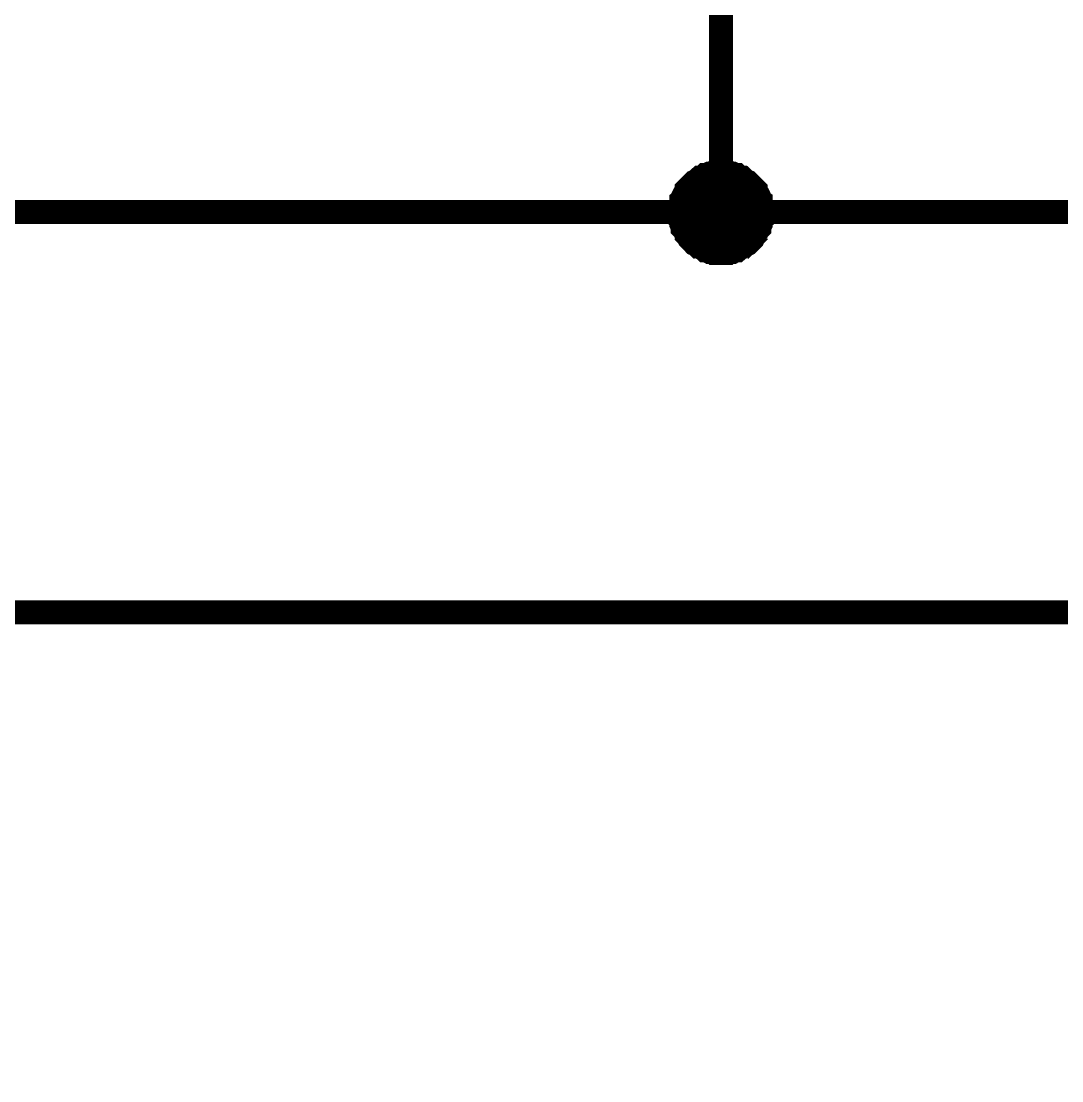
# Model space of a CAD drawing. Header units: millimetres. Extents: x -2024 to 917, y -725 to 13.
# Drawn here: x 380.87 to 393.88, y -167.14 to -153.9 of the extents above; entities that cross this region are included whole.
import ezdxf

# ---------------------------------------------------------------- set-up
doc = ezdxf.new("R2010")
doc.units = ezdxf.units.MM
doc.layers.add('Sheet', color=255, linetype='Continuous')

msp = doc.modelspace()

# ---------------------------------------------------------------- linework, layer by layer
at = {"layer": 'Sheet'}
for points, const_width in [([(389.619, -146.296), (389.619, -156.281), (402.115, -156.281), (402.115, -146.296)], 0.3), ([(389.106, -156.281), (389.106, -156.265), (389.106, -156.231), (389.106, -156.215), (389.123, -156.182), (389.123, -156.165), (389.123, -156.132), (389.139, -156.116), (389.139, -156.099), (389.156, -156.066), (389.173, -156.049), (389.189, -156.033), (389.189, -156), (389.206, -155.983), (389.222, -155.967), (389.239, -155.95), (389.255, -155.933), (389.272, -155.917), (389.288, -155.9), (389.322, -155.884), (389.338, -155.867), (389.355, -155.851), (389.371, -155.851), (389.404, -155.834), (389.421, -155.817), (389.437, -155.817), (389.47, -155.801), (389.487, -155.801), (389.52, -155.801), (389.537, -155.784), (389.57, -155.784), (389.586, -155.784), (389.619, -155.784)], 0.3), ([(389.106, -156.281), (389.106, -156.265), (389.106, -156.231), (389.106, -156.215), (389.123, -156.182), (389.123, -156.165), (389.123, -156.132), (389.139, -156.116), (389.139, -156.099), (389.156, -156.066), (389.173, -156.049), (389.189, -156.033), (389.189, -156), (389.206, -155.983), (389.222, -155.967), (389.239, -155.95), (389.255, -155.933), (389.272, -155.917), (389.288, -155.9), (389.322, -155.884), (389.338, -155.867), (389.355, -155.851), (389.371, -155.851), (389.404, -155.834), (389.421, -155.817), (389.437, -155.817), (389.47, -155.801), (389.487, -155.801), (389.52, -155.801), (389.537, -155.784), (389.57, -155.784), (389.586, -155.784), (389.619, -155.784)], 0.3), ([(389.106, -156.281), (389.106, -156.265), (389.106, -156.231), (389.106, -156.215), (389.123, -156.182), (389.123, -156.165), (389.123, -156.132), (389.139, -156.116), (389.139, -156.099), (389.156, -156.066), (389.173, -156.049), (389.189, -156.033), (389.189, -156), (389.206, -155.983), (389.222, -155.967), (389.239, -155.95), (389.255, -155.933), (389.272, -155.917), (389.288, -155.9), (389.322, -155.884), (389.338, -155.867), (389.355, -155.851), (389.371, -155.851), (389.404, -155.834), (389.421, -155.817), (389.437, -155.817), (389.47, -155.801), (389.487, -155.801), (389.52, -155.801), (389.537, -155.784), (389.57, -155.784), (389.586, -155.784), (389.619, -155.784)], 0.3), ([(389.106, -156.281), (389.106, -156.265), (389.106, -156.231), (389.106, -156.215), (389.123, -156.182), (389.123, -156.165), (389.123, -156.132), (389.139, -156.116), (389.139, -156.099), (389.156, -156.066), (389.173, -156.049), (389.189, -156.033), (389.189, -156), (389.206, -155.983), (389.222, -155.967), (389.239, -155.95), (389.255, -155.933), (389.272, -155.917), (389.288, -155.9), (389.322, -155.884), (389.338, -155.867), (389.355, -155.851), (389.371, -155.851), (389.404, -155.834), (389.421, -155.817), (389.437, -155.817), (389.47, -155.801), (389.487, -155.801), (389.52, -155.801), (389.537, -155.784), (389.57, -155.784), (389.586, -155.784), (389.619, -155.784)], 0.3), ([(389.106, -156.281), (389.106, -156.265), (389.106, -156.231), (389.106, -156.215), (389.123, -156.182), (389.123, -156.165), (389.123, -156.132), (389.139, -156.116), (389.139, -156.099), (389.156, -156.066), (389.173, -156.049), (389.189, -156.033), (389.189, -156), (389.206, -155.983), (389.222, -155.967), (389.239, -155.95), (389.255, -155.933), (389.272, -155.917), (389.288, -155.9), (389.322, -155.884), (389.338, -155.867), (389.355, -155.851), (389.371, -155.851), (389.404, -155.834), (389.421, -155.817), (389.437, -155.817), (389.47, -155.801), (389.487, -155.801), (389.52, -155.801), (389.537, -155.784), (389.57, -155.784), (389.586, -155.784), (389.619, -155.784)], 0.0991), ([(389.106, -156.281), (389.106, -156.265), (389.106, -156.231), (389.106, -156.215), (389.123, -156.182), (389.123, -156.165), (389.123, -156.132), (389.139, -156.116), (389.139, -156.099), (389.156, -156.066), (389.173, -156.049), (389.189, -156.033), (389.189, -156), (389.206, -155.983), (389.222, -155.967), (389.239, -155.95), (389.255, -155.933), (389.272, -155.917), (389.288, -155.9), (389.322, -155.884), (389.338, -155.867), (389.355, -155.851), (389.371, -155.851), (389.404, -155.834), (389.421, -155.817), (389.437, -155.817), (389.47, -155.801), (389.487, -155.801), (389.52, -155.801), (389.537, -155.784), (389.57, -155.784), (389.586, -155.784), (389.619, -155.784)], 0.0991), ([(389.106, -156.281), (389.106, -156.265), (389.106, -156.231), (389.106, -156.215), (389.123, -156.182), (389.123, -156.165), (389.123, -156.132), (389.139, -156.116), (389.139, -156.099), (389.156, -156.066), (389.173, -156.049), (389.189, -156.033), (389.189, -156), (389.206, -155.983), (389.222, -155.967), (389.239, -155.95), (389.255, -155.933), (389.272, -155.917), (389.288, -155.9), (389.322, -155.884), (389.338, -155.867), (389.355, -155.851), (389.371, -155.851), (389.404, -155.834), (389.421, -155.817), (389.437, -155.817), (389.47, -155.801), (389.487, -155.801), (389.52, -155.801), (389.537, -155.784), (389.57, -155.784), (389.586, -155.784), (389.619, -155.784)], 0.0991), ([(389.106, -156.281), (389.106, -156.265), (389.106, -156.231), (389.106, -156.215), (389.123, -156.182), (389.123, -156.165), (389.123, -156.132), (389.139, -156.116), (389.139, -156.099), (389.156, -156.066), (389.173, -156.049), (389.189, -156.033), (389.189, -156), (389.206, -155.983), (389.222, -155.967), (389.239, -155.95), (389.255, -155.933), (389.272, -155.917), (389.288, -155.9), (389.322, -155.884), (389.338, -155.867), (389.355, -155.851), (389.371, -155.851), (389.404, -155.834), (389.421, -155.817), (389.437, -155.817), (389.47, -155.801), (389.487, -155.801), (389.52, -155.801), (389.537, -155.784), (389.57, -155.784), (389.586, -155.784), (389.619, -155.784)], 0.0991), ([(389.619, -155.784), (389.619, -155.784)], 0.3), ([(389.619, -155.784), (389.653, -155.784), (389.669, -155.784), (389.702, -155.784), (389.719, -155.801), (389.752, -155.801), (389.768, -155.801), (389.801, -155.817), (389.818, -155.817), (389.835, -155.834), (389.868, -155.851), (389.884, -155.851), (389.901, -155.867), (389.917, -155.884), (389.95, -155.9), (389.967, -155.917), (389.984, -155.933), (390, -155.95), (390.017, -155.967), (390.033, -155.983), (390.05, -156), (390.05, -156.033), (390.066, -156.049), (390.083, -156.066), (390.099, -156.099), (390.099, -156.116), (390.116, -156.132), (390.116, -156.165), (390.116, -156.182), (390.133, -156.215), (390.133, -156.231), (390.133, -156.265), (390.133, -156.281)], 0.3), ([(389.619, -155.784), (389.619, -155.784)], 0.3), ([(389.619, -155.784), (389.653, -155.784), (389.669, -155.784), (389.702, -155.784), (389.719, -155.801), (389.752, -155.801), (389.768, -155.801), (389.801, -155.817), (389.818, -155.817), (389.835, -155.834), (389.868, -155.851), (389.884, -155.851), (389.901, -155.867), (389.917, -155.884), (389.95, -155.9), (389.967, -155.917), (389.984, -155.933), (390, -155.95), (390.017, -155.967), (390.033, -155.983), (390.05, -156), (390.05, -156.033), (390.066, -156.049), (390.083, -156.066), (390.099, -156.099), (390.099, -156.116), (390.116, -156.132), (390.116, -156.165), (390.116, -156.182), (390.133, -156.215), (390.133, -156.231), (390.133, -156.265), (390.133, -156.281)], 0.3), ([(389.619, -155.784), (389.619, -155.784)], 0.3), ([(389.619, -155.784), (389.653, -155.784), (389.669, -155.784), (389.702, -155.784), (389.719, -155.801), (389.752, -155.801), (389.768, -155.801), (389.801, -155.817), (389.818, -155.817), (389.835, -155.834), (389.868, -155.851), (389.884, -155.851), (389.901, -155.867), (389.917, -155.884), (389.95, -155.9), (389.967, -155.917), (389.984, -155.933), (390, -155.95), (390.017, -155.967), (390.033, -155.983), (390.05, -156), (390.05, -156.033), (390.066, -156.049), (390.083, -156.066), (390.099, -156.099), (390.099, -156.116), (390.116, -156.132), (390.116, -156.165), (390.116, -156.182), (390.133, -156.215), (390.133, -156.231), (390.133, -156.265), (390.133, -156.281)], 0.3), ([(389.619, -155.784), (389.619, -155.784)], 0.3), ([(389.619, -155.784), (389.653, -155.784), (389.669, -155.784), (389.702, -155.784), (389.719, -155.801), (389.752, -155.801), (389.768, -155.801), (389.801, -155.817), (389.818, -155.817), (389.835, -155.834), (389.868, -155.851), (389.884, -155.851), (389.901, -155.867), (389.917, -155.884), (389.95, -155.9), (389.967, -155.917), (389.984, -155.933), (390, -155.95), (390.017, -155.967), (390.033, -155.983), (390.05, -156), (390.05, -156.033), (390.066, -156.049), (390.083, -156.066), (390.099, -156.099), (390.099, -156.116), (390.116, -156.132), (390.116, -156.165), (390.116, -156.182), (390.133, -156.215), (390.133, -156.231), (390.133, -156.265), (390.133, -156.281)], 0.3), ([(389.619, -155.784), (389.619, -155.784)], 0.0991), ([(389.619, -155.784), (389.653, -155.784), (389.669, -155.784), (389.702, -155.784), (389.719, -155.801), (389.752, -155.801), (389.768, -155.801), (389.801, -155.817), (389.818, -155.817), (389.835, -155.834), (389.868, -155.851), (389.884, -155.851), (389.901, -155.867), (389.917, -155.884), (389.95, -155.9), (389.967, -155.917), (389.984, -155.933), (390, -155.95), (390.017, -155.967), (390.033, -155.983), (390.05, -156), (390.05, -156.033), (390.066, -156.049), (390.083, -156.066), (390.099, -156.099), (390.099, -156.116), (390.116, -156.132), (390.116, -156.165), (390.116, -156.182), (390.133, -156.215), (390.133, -156.231), (390.133, -156.265), (390.133, -156.281)], 0.0991), ([(389.619, -155.784), (389.619, -155.784)], 0.0991), ([(389.619, -155.784), (389.653, -155.784), (389.669, -155.784), (389.702, -155.784), (389.719, -155.801), (389.752, -155.801), (389.768, -155.801), (389.801, -155.817), (389.818, -155.817), (389.835, -155.834), (389.868, -155.851), (389.884, -155.851), (389.901, -155.867), (389.917, -155.884), (389.95, -155.9), (389.967, -155.917), (389.984, -155.933), (390, -155.95), (390.017, -155.967), (390.033, -155.983), (390.05, -156), (390.05, -156.033), (390.066, -156.049), (390.083, -156.066), (390.099, -156.099), (390.099, -156.116), (390.116, -156.132), (390.116, -156.165), (390.116, -156.182), (390.133, -156.215), (390.133, -156.231), (390.133, -156.265), (390.133, -156.281)], 0.0991), ([(389.619, -155.784), (389.619, -155.784)], 0.0991), ([(389.619, -155.784), (389.653, -155.784), (389.669, -155.784), (389.702, -155.784), (389.719, -155.801), (389.752, -155.801), (389.768, -155.801), (389.801, -155.817), (389.818, -155.817), (389.835, -155.834), (389.868, -155.851), (389.884, -155.851), (389.901, -155.867), (389.917, -155.884), (389.95, -155.9), (389.967, -155.917), (389.984, -155.933), (390, -155.95), (390.017, -155.967), (390.033, -155.983), (390.05, -156), (390.05, -156.033), (390.066, -156.049), (390.083, -156.066), (390.099, -156.099), (390.099, -156.116), (390.116, -156.132), (390.116, -156.165), (390.116, -156.182), (390.133, -156.215), (390.133, -156.231), (390.133, -156.265), (390.133, -156.281)], 0.0991), ([(389.619, -155.784), (389.619, -155.784)], 0.0991), ([(389.619, -155.784), (389.653, -155.784), (389.669, -155.784), (389.702, -155.784), (389.719, -155.801), (389.752, -155.801), (389.768, -155.801), (389.801, -155.817), (389.818, -155.817), (389.835, -155.834), (389.868, -155.851), (389.884, -155.851), (389.901, -155.867), (389.917, -155.884), (389.95, -155.9), (389.967, -155.917), (389.984, -155.933), (390, -155.95), (390.017, -155.967), (390.033, -155.983), (390.05, -156), (390.05, -156.033), (390.066, -156.049), (390.083, -156.066), (390.099, -156.099), (390.099, -156.116), (390.116, -156.132), (390.116, -156.165), (390.116, -156.182), (390.133, -156.215), (390.133, -156.231), (390.133, -156.265), (390.133, -156.281)], 0.0991), ([(319.658, -191.287), (327.139, -191.287), (327.139, -156.281), (389.619, -156.281)], 0.3), ([(389.619, -156.794), (389.586, -156.794), (389.57, -156.794), (389.537, -156.794), (389.52, -156.778), (389.487, -156.778), (389.47, -156.778), (389.437, -156.761), (389.421, -156.761), (389.404, -156.745), (389.371, -156.728), (389.355, -156.712), (389.338, -156.712), (389.322, -156.695), (389.288, -156.679), (389.272, -156.662), (389.255, -156.645), (389.239, -156.629), (389.222, -156.612), (389.206, -156.579), (389.189, -156.563), (389.189, -156.546), (389.173, -156.53), (389.156, -156.496), (389.139, -156.48), (389.139, -156.463), (389.123, -156.43), (389.123, -156.414), (389.123, -156.38), (389.106, -156.364), (389.106, -156.331), (389.106, -156.314), (389.106, -156.281)], 0.3), ([(389.106, -156.281), (389.106, -156.281)], 0.3), ([(389.619, -156.794), (389.586, -156.794), (389.57, -156.794), (389.537, -156.794), (389.52, -156.778), (389.487, -156.778), (389.47, -156.778), (389.437, -156.761), (389.421, -156.761), (389.404, -156.745), (389.371, -156.728), (389.355, -156.712), (389.338, -156.712), (389.322, -156.695), (389.288, -156.679), (389.272, -156.662), (389.255, -156.645), (389.239, -156.629), (389.222, -156.612), (389.206, -156.579), (389.189, -156.563), (389.189, -156.546), (389.173, -156.53), (389.156, -156.496), (389.139, -156.48), (389.139, -156.463), (389.123, -156.43), (389.123, -156.414), (389.123, -156.38), (389.106, -156.364), (389.106, -156.331), (389.106, -156.314), (389.106, -156.281)], 0.3), ([(389.106, -156.281), (389.106, -156.281)], 0.3), ([(389.619, -156.794), (389.586, -156.794), (389.57, -156.794), (389.537, -156.794), (389.52, -156.778), (389.487, -156.778), (389.47, -156.778), (389.437, -156.761), (389.421, -156.761), (389.404, -156.745), (389.371, -156.728), (389.355, -156.712), (389.338, -156.712), (389.322, -156.695), (389.288, -156.679), (389.272, -156.662), (389.255, -156.645), (389.239, -156.629), (389.222, -156.612), (389.206, -156.579), (389.189, -156.563), (389.189, -156.546), (389.173, -156.53), (389.156, -156.496), (389.139, -156.48), (389.139, -156.463), (389.123, -156.43), (389.123, -156.414), (389.123, -156.38), (389.106, -156.364), (389.106, -156.331), (389.106, -156.314), (389.106, -156.281)], 0.3), ([(389.106, -156.281), (389.106, -156.281)], 0.3), ([(389.619, -156.794), (389.586, -156.794), (389.57, -156.794), (389.537, -156.794), (389.52, -156.778), (389.487, -156.778), (389.47, -156.778), (389.437, -156.761), (389.421, -156.761), (389.404, -156.745), (389.371, -156.728), (389.355, -156.712), (389.338, -156.712), (389.322, -156.695), (389.288, -156.679), (389.272, -156.662), (389.255, -156.645), (389.239, -156.629), (389.222, -156.612), (389.206, -156.579), (389.189, -156.563), (389.189, -156.546), (389.173, -156.53), (389.156, -156.496), (389.139, -156.48), (389.139, -156.463), (389.123, -156.43), (389.123, -156.414), (389.123, -156.38), (389.106, -156.364), (389.106, -156.331), (389.106, -156.314), (389.106, -156.281)], 0.3), ([(389.106, -156.281), (389.106, -156.281)], 0.3), ([(390.133, -156.281), (390.133, -156.314), (390.133, -156.331), (390.133, -156.364), (390.116, -156.38), (390.116, -156.414), (390.116, -156.43), (390.099, -156.463), (390.099, -156.48), (390.083, -156.496), (390.066, -156.53), (390.05, -156.546), (390.05, -156.563), (390.033, -156.579), (390.017, -156.612), (390, -156.629), (389.984, -156.645), (389.967, -156.662), (389.95, -156.679), (389.917, -156.695), (389.901, -156.712), (389.884, -156.712), (389.868, -156.728), (389.835, -156.745), (389.818, -156.761), (389.801, -156.761), (389.768, -156.778), (389.752, -156.778), (389.719, -156.778), (389.702, -156.794), (389.669, -156.794), (389.653, -156.794), (389.619, -156.794)], 0.3), ([(390.133, -156.281), (390.133, -156.314), (390.133, -156.331), (390.133, -156.364), (390.116, -156.38), (390.116, -156.414), (390.116, -156.43), (390.099, -156.463), (390.099, -156.48), (390.083, -156.496), (390.066, -156.53), (390.05, -156.546), (390.05, -156.563), (390.033, -156.579), (390.017, -156.612), (390, -156.629), (389.984, -156.645), (389.967, -156.662), (389.95, -156.679), (389.917, -156.695), (389.901, -156.712), (389.884, -156.712), (389.868, -156.728), (389.835, -156.745), (389.818, -156.761), (389.801, -156.761), (389.768, -156.778), (389.752, -156.778), (389.719, -156.778), (389.702, -156.794), (389.669, -156.794), (389.653, -156.794), (389.619, -156.794)], 0.3), ([(390.133, -156.281), (390.133, -156.314), (390.133, -156.331), (390.133, -156.364), (390.116, -156.38), (390.116, -156.414), (390.116, -156.43), (390.099, -156.463), (390.099, -156.48), (390.083, -156.496), (390.066, -156.53), (390.05, -156.546), (390.05, -156.563), (390.033, -156.579), (390.017, -156.612), (390, -156.629), (389.984, -156.645), (389.967, -156.662), (389.95, -156.679), (389.917, -156.695), (389.901, -156.712), (389.884, -156.712), (389.868, -156.728), (389.835, -156.745), (389.818, -156.761), (389.801, -156.761), (389.768, -156.778), (389.752, -156.778), (389.719, -156.778), (389.702, -156.794), (389.669, -156.794), (389.653, -156.794), (389.619, -156.794)], 0.3), ([(390.133, -156.281), (390.133, -156.314), (390.133, -156.331), (390.133, -156.364), (390.116, -156.38), (390.116, -156.414), (390.116, -156.43), (390.099, -156.463), (390.099, -156.48), (390.083, -156.496), (390.066, -156.53), (390.05, -156.546), (390.05, -156.563), (390.033, -156.579), (390.017, -156.612), (390, -156.629), (389.984, -156.645), (389.967, -156.662), (389.95, -156.679), (389.917, -156.695), (389.901, -156.712), (389.884, -156.712), (389.868, -156.728), (389.835, -156.745), (389.818, -156.761), (389.801, -156.761), (389.768, -156.778), (389.752, -156.778), (389.719, -156.778), (389.702, -156.794), (389.669, -156.794), (389.653, -156.794), (389.619, -156.794)], 0.3), ([(390.133, -156.281), (390.133, -156.281), (390.133, -156.281), (390.133, -156.281), (390.133, -156.281), (390.133, -156.281), (390.133, -156.281), (390.133, -156.281), (390.133, -156.281), (390.133, -156.281), (390.133, -156.281), (390.133, -156.281), (390.133, -156.281), (390.133, -156.281), (390.133, -156.281), (390.133, -156.281), (390.133, -156.281), (390.133, -156.281), (390.133, -156.281), (390.133, -156.281), (390.133, -156.281), (390.133, -156.281), (390.133, -156.281), (390.133, -156.281), (390.133, -156.281), (390.133, -156.281), (390.133, -156.281), (390.133, -156.281), (390.133, -156.281), (390.133, -156.281), (390.133, -156.281), (390.133, -156.281), (390.133, -156.281)], 0.3), ([(390.133, -156.281), (390.133, -156.281)], 0.3), ([(390.133, -156.281), (390.133, -156.281), (390.133, -156.281), (390.133, -156.281), (390.133, -156.281), (390.133, -156.281), (390.133, -156.281), (390.133, -156.281), (390.133, -156.281), (390.133, -156.281), (390.133, -156.281), (390.133, -156.281), (390.133, -156.281), (390.133, -156.281), (390.133, -156.281), (390.133, -156.281), (390.133, -156.281), (390.133, -156.281), (390.133, -156.281), (390.133, -156.281), (390.133, -156.281), (390.133, -156.281), (390.133, -156.281), (390.133, -156.281), (390.133, -156.281), (390.133, -156.281), (390.133, -156.281), (390.133, -156.281), (390.133, -156.281), (390.133, -156.281), (390.133, -156.281), (390.133, -156.281), (390.133, -156.281)], 0.3), ([(390.133, -156.281), (390.133, -156.281)], 0.3), ([(390.133, -156.281), (390.133, -156.281), (390.133, -156.281), (390.133, -156.281), (390.133, -156.281), (390.133, -156.281), (390.133, -156.281), (390.133, -156.281), (390.133, -156.281), (390.133, -156.281), (390.133, -156.281), (390.133, -156.281), (390.133, -156.281), (390.133, -156.281), (390.133, -156.281), (390.133, -156.281), (390.133, -156.281), (390.133, -156.281), (390.133, -156.281), (390.133, -156.281), (390.133, -156.281), (390.133, -156.281), (390.133, -156.281), (390.133, -156.281), (390.133, -156.281), (390.133, -156.281), (390.133, -156.281), (390.133, -156.281), (390.133, -156.281), (390.133, -156.281), (390.133, -156.281), (390.133, -156.281), (390.133, -156.281)], 0.3), ([(390.133, -156.281), (390.133, -156.281)], 0.3), ([(390.133, -156.281), (390.133, -156.281), (390.133, -156.281), (390.133, -156.281), (390.133, -156.281), (390.133, -156.281), (390.133, -156.281), (390.133, -156.281), (390.133, -156.281), (390.133, -156.281), (390.133, -156.281), (390.133, -156.281), (390.133, -156.281), (390.133, -156.281), (390.133, -156.281), (390.133, -156.281), (390.133, -156.281), (390.133, -156.281), (390.133, -156.281), (390.133, -156.281), (390.133, -156.281), (390.133, -156.281), (390.133, -156.281), (390.133, -156.281), (390.133, -156.281), (390.133, -156.281), (390.133, -156.281), (390.133, -156.281), (390.133, -156.281), (390.133, -156.281), (390.133, -156.281), (390.133, -156.281), (390.133, -156.281)], 0.3), ([(390.133, -156.281), (390.133, -156.281)], 0.3), ([(389.619, -156.794), (389.586, -156.794), (389.57, -156.794), (389.537, -156.794), (389.52, -156.778), (389.487, -156.778), (389.47, -156.778), (389.437, -156.761), (389.421, -156.761), (389.404, -156.745), (389.371, -156.728), (389.355, -156.712), (389.338, -156.712), (389.322, -156.695), (389.288, -156.679), (389.272, -156.662), (389.255, -156.645), (389.239, -156.629), (389.222, -156.612), (389.206, -156.579), (389.189, -156.563), (389.189, -156.546), (389.173, -156.53), (389.156, -156.496), (389.139, -156.48), (389.139, -156.463), (389.123, -156.43), (389.123, -156.414), (389.123, -156.38), (389.106, -156.364), (389.106, -156.331), (389.106, -156.314), (389.106, -156.281)], 0.0991), ([(389.106, -156.281), (389.106, -156.281)], 0.0991), ([(389.619, -156.794), (389.586, -156.794), (389.57, -156.794), (389.537, -156.794), (389.52, -156.778), (389.487, -156.778), (389.47, -156.778), (389.437, -156.761), (389.421, -156.761), (389.404, -156.745), (389.371, -156.728), (389.355, -156.712), (389.338, -156.712), (389.322, -156.695), (389.288, -156.679), (389.272, -156.662), (389.255, -156.645), (389.239, -156.629), (389.222, -156.612), (389.206, -156.579), (389.189, -156.563), (389.189, -156.546), (389.173, -156.53), (389.156, -156.496), (389.139, -156.48), (389.139, -156.463), (389.123, -156.43), (389.123, -156.414), (389.123, -156.38), (389.106, -156.364), (389.106, -156.331), (389.106, -156.314), (389.106, -156.281)], 0.0991), ([(389.106, -156.281), (389.106, -156.281)], 0.0991), ([(389.619, -156.794), (389.586, -156.794), (389.57, -156.794), (389.537, -156.794), (389.52, -156.778), (389.487, -156.778), (389.47, -156.778), (389.437, -156.761), (389.421, -156.761), (389.404, -156.745), (389.371, -156.728), (389.355, -156.712), (389.338, -156.712), (389.322, -156.695), (389.288, -156.679), (389.272, -156.662), (389.255, -156.645), (389.239, -156.629), (389.222, -156.612), (389.206, -156.579), (389.189, -156.563), (389.189, -156.546), (389.173, -156.53), (389.156, -156.496), (389.139, -156.48), (389.139, -156.463), (389.123, -156.43), (389.123, -156.414), (389.123, -156.38), (389.106, -156.364), (389.106, -156.331), (389.106, -156.314), (389.106, -156.281)], 0.0991), ([(389.106, -156.281), (389.106, -156.281)], 0.0991), ([(389.619, -156.794), (389.586, -156.794), (389.57, -156.794), (389.537, -156.794), (389.52, -156.778), (389.487, -156.778), (389.47, -156.778), (389.437, -156.761), (389.421, -156.761), (389.404, -156.745), (389.371, -156.728), (389.355, -156.712), (389.338, -156.712), (389.322, -156.695), (389.288, -156.679), (389.272, -156.662), (389.255, -156.645), (389.239, -156.629), (389.222, -156.612), (389.206, -156.579), (389.189, -156.563), (389.189, -156.546), (389.173, -156.53), (389.156, -156.496), (389.139, -156.48), (389.139, -156.463), (389.123, -156.43), (389.123, -156.414), (389.123, -156.38), (389.106, -156.364), (389.106, -156.331), (389.106, -156.314), (389.106, -156.281)], 0.0991), ([(389.106, -156.281), (389.106, -156.281)], 0.0991), ([(390.133, -156.281), (390.133, -156.314), (390.133, -156.331), (390.133, -156.364), (390.116, -156.38), (390.116, -156.414), (390.116, -156.43), (390.099, -156.463), (390.099, -156.48), (390.083, -156.496), (390.066, -156.53), (390.05, -156.546), (390.05, -156.563), (390.033, -156.579), (390.017, -156.612), (390, -156.629), (389.984, -156.645), (389.967, -156.662), (389.95, -156.679), (389.917, -156.695), (389.901, -156.712), (389.884, -156.712), (389.868, -156.728), (389.835, -156.745), (389.818, -156.761), (389.801, -156.761), (389.768, -156.778), (389.752, -156.778), (389.719, -156.778), (389.702, -156.794), (389.669, -156.794), (389.653, -156.794), (389.619, -156.794)], 0.0991), ([(390.133, -156.281), (390.133, -156.314), (390.133, -156.331), (390.133, -156.364), (390.116, -156.38), (390.116, -156.414), (390.116, -156.43), (390.099, -156.463), (390.099, -156.48), (390.083, -156.496), (390.066, -156.53), (390.05, -156.546), (390.05, -156.563), (390.033, -156.579), (390.017, -156.612), (390, -156.629), (389.984, -156.645), (389.967, -156.662), (389.95, -156.679), (389.917, -156.695), (389.901, -156.712), (389.884, -156.712), (389.868, -156.728), (389.835, -156.745), (389.818, -156.761), (389.801, -156.761), (389.768, -156.778), (389.752, -156.778), (389.719, -156.778), (389.702, -156.794), (389.669, -156.794), (389.653, -156.794), (389.619, -156.794)], 0.0991), ([(390.133, -156.281), (390.133, -156.314), (390.133, -156.331), (390.133, -156.364), (390.116, -156.38), (390.116, -156.414), (390.116, -156.43), (390.099, -156.463), (390.099, -156.48), (390.083, -156.496), (390.066, -156.53), (390.05, -156.546), (390.05, -156.563), (390.033, -156.579), (390.017, -156.612), (390, -156.629), (389.984, -156.645), (389.967, -156.662), (389.95, -156.679), (389.917, -156.695), (389.901, -156.712), (389.884, -156.712), (389.868, -156.728), (389.835, -156.745), (389.818, -156.761), (389.801, -156.761), (389.768, -156.778), (389.752, -156.778), (389.719, -156.778), (389.702, -156.794), (389.669, -156.794), (389.653, -156.794), (389.619, -156.794)], 0.0991), ([(390.133, -156.281), (390.133, -156.314), (390.133, -156.331), (390.133, -156.364), (390.116, -156.38), (390.116, -156.414), (390.116, -156.43), (390.099, -156.463), (390.099, -156.48), (390.083, -156.496), (390.066, -156.53), (390.05, -156.546), (390.05, -156.563), (390.033, -156.579), (390.017, -156.612), (390, -156.629), (389.984, -156.645), (389.967, -156.662), (389.95, -156.679), (389.917, -156.695), (389.901, -156.712), (389.884, -156.712), (389.868, -156.728), (389.835, -156.745), (389.818, -156.761), (389.801, -156.761), (389.768, -156.778), (389.752, -156.778), (389.719, -156.778), (389.702, -156.794), (389.669, -156.794), (389.653, -156.794), (389.619, -156.794)], 0.0991), ([(390.133, -156.281), (390.133, -156.281), (390.133, -156.281), (390.133, -156.281), (390.133, -156.281), (390.133, -156.281), (390.133, -156.281), (390.133, -156.281), (390.133, -156.281), (390.133, -156.281), (390.133, -156.281), (390.133, -156.281), (390.133, -156.281), (390.133, -156.281), (390.133, -156.281), (390.133, -156.281), (390.133, -156.281), (390.133, -156.281), (390.133, -156.281), (390.133, -156.281), (390.133, -156.281), (390.133, -156.281), (390.133, -156.281), (390.133, -156.281), (390.133, -156.281), (390.133, -156.281), (390.133, -156.281), (390.133, -156.281), (390.133, -156.281), (390.133, -156.281), (390.133, -156.281), (390.133, -156.281), (390.133, -156.281)], 0.0991), ([(390.133, -156.281), (390.133, -156.281)], 0.0991), ([(390.133, -156.281), (390.133, -156.281), (390.133, -156.281), (390.133, -156.281), (390.133, -156.281), (390.133, -156.281), (390.133, -156.281), (390.133, -156.281), (390.133, -156.281), (390.133, -156.281), (390.133, -156.281), (390.133, -156.281), (390.133, -156.281), (390.133, -156.281), (390.133, -156.281), (390.133, -156.281), (390.133, -156.281), (390.133, -156.281), (390.133, -156.281), (390.133, -156.281), (390.133, -156.281), (390.133, -156.281), (390.133, -156.281), (390.133, -156.281), (390.133, -156.281), (390.133, -156.281), (390.133, -156.281), (390.133, -156.281), (390.133, -156.281), (390.133, -156.281), (390.133, -156.281), (390.133, -156.281), (390.133, -156.281)], 0.0991), ([(390.133, -156.281), (390.133, -156.281)], 0.0991), ([(390.133, -156.281), (390.133, -156.281), (390.133, -156.281), (390.133, -156.281), (390.133, -156.281), (390.133, -156.281), (390.133, -156.281), (390.133, -156.281), (390.133, -156.281), (390.133, -156.281), (390.133, -156.281), (390.133, -156.281), (390.133, -156.281), (390.133, -156.281), (390.133, -156.281), (390.133, -156.281), (390.133, -156.281), (390.133, -156.281), (390.133, -156.281), (390.133, -156.281), (390.133, -156.281), (390.133, -156.281), (390.133, -156.281), (390.133, -156.281), (390.133, -156.281), (390.133, -156.281), (390.133, -156.281), (390.133, -156.281), (390.133, -156.281), (390.133, -156.281), (390.133, -156.281), (390.133, -156.281), (390.133, -156.281)], 0.0991), ([(390.133, -156.281), (390.133, -156.281)], 0.0991), ([(390.133, -156.281), (390.133, -156.281), (390.133, -156.281), (390.133, -156.281), (390.133, -156.281), (390.133, -156.281), (390.133, -156.281), (390.133, -156.281), (390.133, -156.281), (390.133, -156.281), (390.133, -156.281), (390.133, -156.281), (390.133, -156.281), (390.133, -156.281), (390.133, -156.281), (390.133, -156.281), (390.133, -156.281), (390.133, -156.281), (390.133, -156.281), (390.133, -156.281), (390.133, -156.281), (390.133, -156.281), (390.133, -156.281), (390.133, -156.281), (390.133, -156.281), (390.133, -156.281), (390.133, -156.281), (390.133, -156.281), (390.133, -156.281), (390.133, -156.281), (390.133, -156.281), (390.133, -156.281), (390.133, -156.281)], 0.0991), ([(390.133, -156.281), (390.133, -156.281)], 0.0991), ([(337.136, -166.283), (337.136, -161.282), (412.112, -161.282), (432.089, -161.282), (452.083, -161.282), (479.575, -161.282), (557.034, -161.282)], 0.3)]:
    msp.add_lwpolyline(points, dxfattribs=dict(at, const_width=const_width))
at = {"layer": 'Sheet', "const_width": 0.508}
msp.add_lwpolyline([(389.335, -156.282, 1), (389.843, -156.282, 1)], format="xyb", close=True, dxfattribs=at)

doc.saveas('drawing.dxf')
